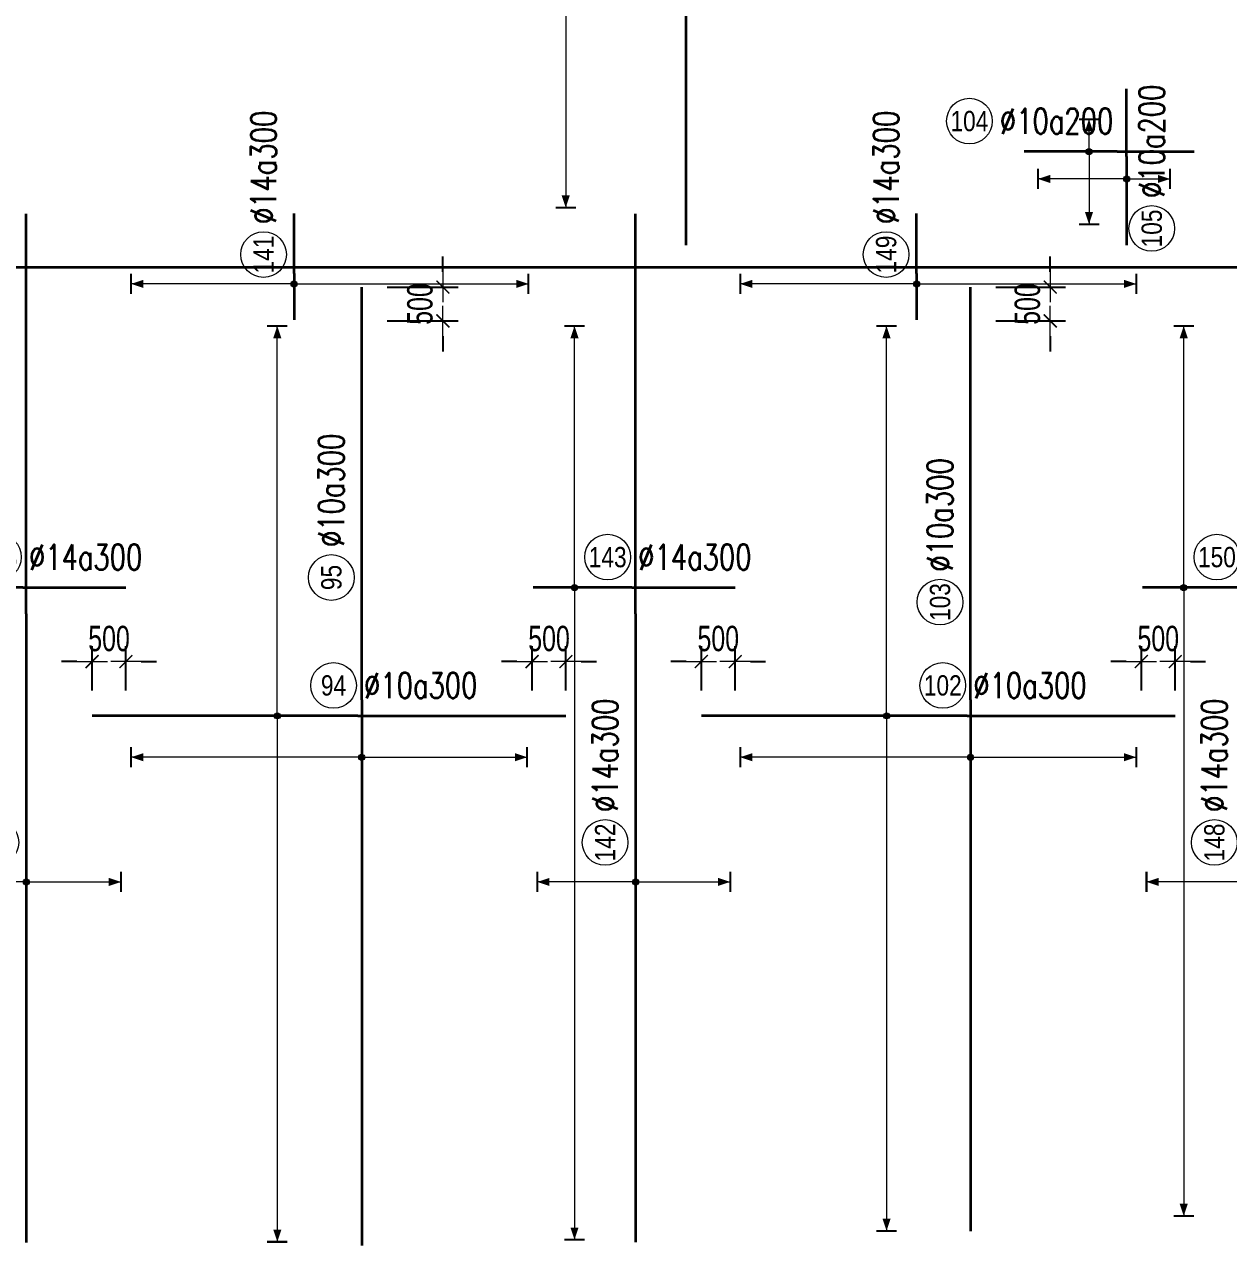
# Model space of a CAD drawing. Header units: millimetres. Extents: x -179076 to 505271, y -44005 to 99253.
# Drawn here: x 54700 to 72489, y 37041 to 55080 of the extents above; entities that cross this region are included whole.
import ezdxf
from ezdxf.enums import TextEntityAlignment as Align

# ---------------------------------------------------------------- set-up
doc = ezdxf.new("R2010")
doc.units = ezdxf.units.MM
doc.layers.get('0').update_dxf_attribs({"lineweight": 20})
doc.layers.get('Defpoints').update_dxf_attribs({"color": 151, "lineweight": 9})
for name, color, linetype, lineweight in [('NDC_S_DIM', 1, 'Continuous', 15), ('NDC_S_REBAR', 4, 'Continuous', 35), ('NDC_S_VN TEXT', 7, 'Continuous', 20)]:
    doc.layers.add(name, color=color, linetype=linetype, lineweight=lineweight)
doc.styles.add('ARIAL', font='arial.ttf', dxfattribs={"width": 0.8})
doc.styles.add('NDC_DIM', font='', dxfattribs={"width": 0.75})
doc.styles.add('NDC_EN TXT', font='romans.shx', dxfattribs={"width": 0.8})
doc.styles.get('NDC_DIM').set_extended_font_data('Dotum')
doc.dimstyles.new('NDC_dim_150', dxfattribs={"dimscale": 150, "dimtxt": 2.5, "dimasz": 1.5, "dimexe": 1.5, "dimexo": 2.5, "dimgap": 1, "dimtad": 1, "dimdec": 0, "dimzin": 0, "dimdsep": 46, "dimtxsty": 'NDC_DIM', "dimblk": 'DIMMARK', "dimcen": 0.09, "dimdle": 1.2, "dimclrd": 1, "dimclre": 1, "dimclrt": 3, "dimadec": 0, "dimazin": 0, "dimtfac": 1, "dimtdec": 0, "dimtix": 1, "dimtofl": 0, "dimtmove": 0, "dimatfit": 3, "dimfxl": 8, "dimfxlon": 1, "dimtolj": 1, "dimtzin": 0, "dimarcsym": 0})

# ---------------------------------------------------------------- blocks, each defined once
blk = doc.blocks.new('DIMMARK')
at = {"layer": 'NDC_S_DIM', "color": 1}
blk.add_line((-1.5, 0), (1, 0), dxfattribs=at)
at = {"layer": 'NDC_S_DIM', "color": 2, "const_width": 0.1}
blk.add_lwpolyline([(-0.424, -0.424), (0.424, 0.424)], dxfattribs=at)
blk = doc.blocks.new('*D408')
at = {"layer": 'Defpoints', "color": 0, "transparency": 16777216}
for p in [(71200, 45668), (71200, 44867), (71700, 44867)]:
    blk.add_point(p, dxfattribs=at)
at = {"layer": 'NDC_S_DIM', "color": 1, "lineweight": -2, "transparency": 16777216}
for p, q in [((71200, 45242), (71200, 45893)), ((71700, 45242), (71700, 45893)), ((70975, 45668), (70750, 45668)), ((71925, 45668), (72150, 45668))]:
    blk.add_line(p, q, dxfattribs=at)
at = {"layer": 'NDC_S_DIM', "color": 1, "lineweight": -2, "transparency": 16777216, "xscale": 225, "yscale": 225, "zscale": 225}
blk.add_blockref('DIMMARK', (71200, 45668), dxfattribs=at)
at = {"layer": 'NDC_S_DIM', "color": 1, "lineweight": -2, "transparency": 16777216, "xscale": 225, "yscale": 225, "zscale": 225, "rotation": 180}
blk.add_blockref('DIMMARK', (71700, 45668), dxfattribs=at)
at = {"layer": 'NDC_S_DIM', "color": 3, "transparency": 16777216, "insert": (71450, 46006), "char_height": 375, "attachment_point": 5, "style": 'NDC_DIM'}
blk.add_mtext('\\A1;500', dxfattribs=at)
blk = doc.blocks.new('*D409')
at = {"layer": 'Defpoints', "color": 0, "transparency": 16777216}
for p in [(65200, 45668), (64700, 44867), (65200, 44867)]:
    blk.add_point(p, dxfattribs=at)
at = {"layer": 'NDC_S_DIM', "color": 1, "lineweight": -2, "transparency": 16777216}
for p, q in [((64700, 45242), (64700, 45893)), ((65200, 45242), (65200, 45893)), ((64475, 45668), (64250, 45668)), ((65425, 45668), (65650, 45668))]:
    blk.add_line(p, q, dxfattribs=at)
at = {"layer": 'NDC_S_DIM', "color": 1, "lineweight": -2, "transparency": 16777216, "xscale": 225, "yscale": 225, "zscale": 225}
blk.add_blockref('DIMMARK', (64700, 45668), dxfattribs=at)
at = {"layer": 'NDC_S_DIM', "color": 1, "lineweight": -2, "transparency": 16777216, "xscale": 225, "yscale": 225, "zscale": 225, "rotation": 180}
blk.add_blockref('DIMMARK', (65200, 45668), dxfattribs=at)
at = {"layer": 'NDC_S_DIM', "color": 3, "transparency": 16777216, "insert": (64950, 46006), "char_height": 375, "attachment_point": 5, "style": 'NDC_DIM'}
blk.add_mtext('\\A1;500', dxfattribs=at)
blk = doc.blocks.new('*D410')
at = {"layer": 'Defpoints', "color": 0, "transparency": 16777216}
for p in [(62200, 45668), (62200, 44867), (62700, 44867)]:
    blk.add_point(p, dxfattribs=at)
at = {"layer": 'NDC_S_DIM', "color": 1, "lineweight": -2, "transparency": 16777216}
for p, q in [((62200, 45242), (62200, 45893)), ((62700, 45242), (62700, 45893)), ((61975, 45668), (61750, 45668)), ((62925, 45668), (63150, 45668))]:
    blk.add_line(p, q, dxfattribs=at)
at = {"layer": 'NDC_S_DIM', "color": 1, "lineweight": -2, "transparency": 16777216, "xscale": 225, "yscale": 225, "zscale": 225}
blk.add_blockref('DIMMARK', (62200, 45668), dxfattribs=at)
at = {"layer": 'NDC_S_DIM', "color": 1, "lineweight": -2, "transparency": 16777216, "xscale": 225, "yscale": 225, "zscale": 225, "rotation": 180}
blk.add_blockref('DIMMARK', (62700, 45668), dxfattribs=at)
at = {"layer": 'NDC_S_DIM', "color": 3, "transparency": 16777216, "insert": (62450, 46006), "char_height": 375, "attachment_point": 5, "style": 'NDC_DIM'}
blk.add_mtext('\\A1;500', dxfattribs=at)
blk = doc.blocks.new('*D411')
at = {"layer": 'Defpoints', "color": 0, "transparency": 16777216}
for p in [(56200, 45668), (55700, 44867), (56200, 44867)]:
    blk.add_point(p, dxfattribs=at)
at = {"layer": 'NDC_S_DIM', "color": 1, "lineweight": -2, "transparency": 16777216}
for p, q in [((55700, 45242), (55700, 45893)), ((56200, 45242), (56200, 45893)), ((55475, 45668), (55250, 45668)), ((56425, 45668), (56650, 45668))]:
    blk.add_line(p, q, dxfattribs=at)
at = {"layer": 'NDC_S_DIM', "color": 1, "lineweight": -2, "transparency": 16777216, "xscale": 225, "yscale": 225, "zscale": 225}
blk.add_blockref('DIMMARK', (55700, 45668), dxfattribs=at)
at = {"layer": 'NDC_S_DIM', "color": 1, "lineweight": -2, "transparency": 16777216, "xscale": 225, "yscale": 225, "zscale": 225, "rotation": 180}
blk.add_blockref('DIMMARK', (56200, 45668), dxfattribs=at)
at = {"layer": 'NDC_S_DIM', "color": 3, "transparency": 16777216, "insert": (55950, 46006), "char_height": 375, "attachment_point": 5, "style": 'NDC_DIM'}
blk.add_mtext('\\A1;500', dxfattribs=at)
blk = doc.blocks.new('*D418')
at = {"layer": 'Defpoints', "color": 0, "transparency": 16777216}
for p in [(68675, 51200), (68675, 50700), (69855, 50700)]:
    blk.add_point(p, dxfattribs=at)
at = {"layer": 'NDC_S_DIM', "color": 1, "lineweight": -2, "transparency": 16777216}
for p, q in [((69855, 51425), (69855, 51650)), ((69050, 51200), (70080, 51200)), ((69050, 50700), (70080, 50700)), ((69855, 50475), (69855, 50250))]:
    blk.add_line(p, q, dxfattribs=at)
at = {"layer": 'NDC_S_DIM', "color": 1, "lineweight": -2, "transparency": 16777216, "xscale": 225, "yscale": 225, "zscale": 225}
for p, rotation in [((69855, 51200), 270), ((69855, 50700), 90)]:
    blk.add_blockref('DIMMARK', p, dxfattribs=dict(at, rotation=rotation))
at = {"layer": 'NDC_S_DIM', "color": 3, "transparency": 16777216, "insert": (69518, 50950), "char_height": 375, "attachment_point": 5, "rotation": 90, "style": 'NDC_DIM'}
blk.add_mtext('\\A1;500', dxfattribs=at)
blk = doc.blocks.new('*D419')
at = {"layer": 'Defpoints', "color": 0, "transparency": 16777216}
for p in [(59683, 51200), (59683, 50700), (60882, 50700)]:
    blk.add_point(p, dxfattribs=at)
at = {"layer": 'NDC_S_DIM', "color": 1, "lineweight": -2, "transparency": 16777216}
for p, q in [((60882, 51425), (60882, 51650)), ((60058, 51200), (61107, 51200)), ((60058, 50700), (61107, 50700)), ((60882, 50475), (60882, 50250))]:
    blk.add_line(p, q, dxfattribs=at)
at = {"layer": 'NDC_S_DIM', "color": 1, "lineweight": -2, "transparency": 16777216, "xscale": 225, "yscale": 225, "zscale": 225}
for p, rotation in [((60882, 51200), 270), ((60882, 50700), 90)]:
    blk.add_blockref('DIMMARK', p, dxfattribs=dict(at, rotation=rotation))
at = {"layer": 'NDC_S_DIM', "color": 3, "transparency": 16777216, "insert": (60544, 50950), "char_height": 375, "attachment_point": 5, "rotation": 90, "style": 'NDC_DIM'}
blk.add_mtext('\\A1;500', dxfattribs=at)
blk = doc.blocks.new('*U706')
h = blk.add_hatch(color=6)
edge = h.paths.add_edge_path()
edge.add_arc((-7.93, 0), 0.3, 0, 360)
at = {"layer": 'NDC_S_DIM', "color": 8}
for q in [(-7.93, 38.39), (-7.93, -51.8)]:
    blk.add_line((-7.93, 0), q, dxfattribs=at)
for points in [[(-8.93, 38.39, 0.2, 0.2, 0), (-6.93, 38.39, 0, 0, 0)], [(-8.93, -51.8, 0.2, 0.2, 0), (-6.93, -51.8, 0, 0, 0)]]:
    blk.add_lwpolyline(points, format="xyseb", dxfattribs=at)
at = {"layer": 'NDC_S_DIM'}
blk.add_circle((-2.39, 3), 2.25, dxfattribs=at)
at = {"layer": 'NDC_S_DIM', "color": 6}
blk.add_circle((-7.93, 0), 0.3, dxfattribs=at)
at = {"layer": 'NDC_S_DIM', "color": 8}
for points in [[(-8.33, 37.19), (-7.93, 38.39), (-7.53, 37.19)], [(-8.33, -50.6), (-7.93, -51.8), (-7.53, -50.6)]]:
    blk.add_solid(points, dxfattribs=at)
at = {"layer": 'NDC_S_REBAR'}
for p, q in [((0, 0), (-26.16, 0)), ((-26.16, 0), (-26.16, 0)), ((0, 0), (20.5, 0)), ((20.5, 0), (20.5, 0)), ((20.5, 0), (20.5, 0)), ((-26.16, 0), (-26.16, 0))]:
    blk.add_line(p, q, dxfattribs=at)
at = {"layer": 'NDC_S_VN TEXT', "style": 'ARIAL', "width": 0.8}
blk.add_attdef('KHT', text='', height=2, dxfattribs=at).set_placement((-2.39, 3), align=Align.MIDDLE_CENTER)
at = {"layer": 'NDC_S_VN TEXT', "color": 3, "style": 'NDC_EN TXT', "width": 0.75}
blk.add_attdef('DKT', (0.61, 1.75), '', height=2.5, dxfattribs=at)
blk = doc.blocks.new('*U705')
h = blk.add_hatch(color=6)
edge = h.paths.add_edge_path()
edge.add_arc((-7.93, 0), 0.3, 0, 360)
at = {"layer": 'NDC_S_DIM', "color": 8}
for q in [(-7.93, 38.39), (-7.93, -50.72)]:
    blk.add_line((-7.93, 0), q, dxfattribs=at)
for points in [[(-8.93, 38.39, 0.2, 0.2, 0), (-6.93, 38.39, 0, 0, 0)], [(-8.93, -50.72, 0.2, 0.2, 0), (-6.93, -50.72, 0, 0, 0)]]:
    blk.add_lwpolyline(points, format="xyseb", dxfattribs=at)
at = {"layer": 'NDC_S_DIM'}
blk.add_circle((-2.39, 3), 2.25, dxfattribs=at)
at = {"layer": 'NDC_S_DIM', "color": 6}
blk.add_circle((-7.93, 0), 0.3, dxfattribs=at)
at = {"layer": 'NDC_S_DIM', "color": 8}
for points in [[(-8.33, 37.19), (-7.93, 38.39), (-7.53, 37.19)], [(-8.33, -49.52), (-7.93, -50.72), (-7.53, -49.52)]]:
    blk.add_solid(points, dxfattribs=at)
at = {"layer": 'NDC_S_REBAR'}
for p, q in [((0, 0), (-26.16, 0)), ((-26.16, 0), (-26.16, 0)), ((0, 0), (20.5, 0)), ((20.5, 0), (20.5, 0)), ((20.5, 0), (20.5, 0)), ((-26.16, 0), (-26.16, 0))]:
    blk.add_line(p, q, dxfattribs=at)
at = {"layer": 'NDC_S_VN TEXT', "style": 'ARIAL', "width": 0.8}
blk.add_attdef('KHT', text='', height=2, dxfattribs=at).set_placement((-2.39, 3), align=Align.MIDDLE_CENTER)
at = {"layer": 'NDC_S_VN TEXT', "color": 3, "style": 'NDC_EN TXT', "width": 0.75}
blk.add_attdef('DKT', (0.61, 1.75), '', height=2.5, dxfattribs=at)
blk = doc.blocks.new('*U696')
h = blk.add_hatch(color=6)
edge = h.paths.add_edge_path()
edge.add_arc((-5.66, 0), 0.3, 0, 360)
at = {"layer": 'NDC_S_DIM', "color": 8}
for q in [(-5.66, 25.75), (-5.66, -63.98)]:
    blk.add_line((-5.66, 0), q, dxfattribs=at)
for points in [[(-6.66, 25.75, 0.2, 0.2, 0), (-4.66, 25.75, 0, 0, 0)], [(-6.66, -63.98, 0.2, 0.2, 0), (-4.66, -63.98, 0, 0, 0)]]:
    blk.add_lwpolyline(points, format="xyseb", dxfattribs=at)
at = {"layer": 'NDC_S_DIM'}
blk.add_circle((-2.39, 3), 2.25, dxfattribs=at)
at = {"layer": 'NDC_S_DIM', "color": 6}
blk.add_circle((-5.66, 0), 0.3, dxfattribs=at)
at = {"layer": 'NDC_S_DIM', "color": 8}
for points in [[(-6.06, 24.55), (-5.66, 25.75), (-5.26, 24.55)], [(-6.06, -62.78), (-5.66, -63.98), (-5.26, -62.78)]]:
    blk.add_solid(points, dxfattribs=at)
at = {"layer": 'NDC_S_REBAR'}
for p, q in [((0, 0), (-9.73, 0)), ((-9.73, 0), (-9.73, 0)), ((0, 0), (10.15, 0)), ((10.15, 0), (10.15, 0)), ((10.15, 0), (10.15, 0)), ((-9.73, 0), (-9.73, 0))]:
    blk.add_line(p, q, dxfattribs=at)
at = {"layer": 'NDC_S_VN TEXT', "style": 'ARIAL', "width": 0.8}
blk.add_attdef('KHT', text='', height=2, dxfattribs=at).set_placement((-2.39, 3), align=Align.MIDDLE_CENTER)
at = {"layer": 'NDC_S_VN TEXT', "color": 3, "style": 'NDC_EN TXT', "width": 0.75}
blk.add_attdef('DKT', (0.61, 1.75), '', height=2.5, dxfattribs=at)
blk = doc.blocks.new('*U695')
h = blk.add_hatch(color=6)
edge = h.paths.add_edge_path()
edge.add_arc((-5.66, 0), 0.3, 0, 360)
at = {"layer": 'NDC_S_DIM', "color": 8}
for q in [(-5.66, 25.75), (-5.66, -64.23)]:
    blk.add_line((-5.66, 0), q, dxfattribs=at)
for points in [[(-6.66, 25.75, 0.2, 0.2, 0), (-4.66, 25.75, 0, 0, 0)], [(-6.66, -64.23, 0.2, 0.2, 0), (-4.66, -64.23, 0, 0, 0)]]:
    blk.add_lwpolyline(points, format="xyseb", dxfattribs=at)
at = {"layer": 'NDC_S_DIM'}
blk.add_circle((-2.39, 3), 2.25, dxfattribs=at)
at = {"layer": 'NDC_S_DIM', "color": 6}
blk.add_circle((-5.66, 0), 0.3, dxfattribs=at)
at = {"layer": 'NDC_S_DIM', "color": 8}
for points in [[(-6.06, 24.55), (-5.66, 25.75), (-5.26, 24.55)], [(-6.06, -63.03), (-5.66, -64.23), (-5.26, -63.03)]]:
    blk.add_solid(points, dxfattribs=at)
at = {"layer": 'NDC_S_REBAR'}
for p, q in [((0, 0), (-9.73, 0)), ((-9.73, 0), (-9.73, 0)), ((0, 0), (10.15, 0)), ((10.15, 0), (10.15, 0)), ((10.15, 0), (10.15, 0)), ((-9.73, 0), (-9.73, 0))]:
    blk.add_line(p, q, dxfattribs=at)
at = {"layer": 'NDC_S_VN TEXT', "style": 'ARIAL', "width": 0.8}
blk.add_attdef('KHT', text='', height=2, dxfattribs=at).set_placement((-2.39, 3), align=Align.MIDDLE_CENTER)
at = {"layer": 'NDC_S_VN TEXT', "color": 3, "style": 'NDC_EN TXT', "width": 0.75}
blk.add_attdef('DKT', (0.61, 1.75), '', height=2.5, dxfattribs=at)
blk = doc.blocks.new('*U694')
h = blk.add_hatch(color=6)
edge = h.paths.add_edge_path()
edge.add_arc((-5.66, 0), 0.3, 0, 360)
at = {"layer": 'NDC_S_DIM', "color": 8}
for q in [(-5.66, 25.75), (-5.66, -61.88)]:
    blk.add_line((-5.66, 0), q, dxfattribs=at)
for points in [[(-6.66, 25.75, 0.2, 0.2, 0), (-4.66, 25.75, 0, 0, 0)], [(-6.66, -61.88, 0.2, 0.2, 0), (-4.66, -61.88, 0, 0, 0)]]:
    blk.add_lwpolyline(points, format="xyseb", dxfattribs=at)
at = {"layer": 'NDC_S_DIM'}
blk.add_circle((-2.39, 3), 2.25, dxfattribs=at)
at = {"layer": 'NDC_S_DIM', "color": 6}
blk.add_circle((-5.66, 0), 0.3, dxfattribs=at)
at = {"layer": 'NDC_S_DIM', "color": 8}
for points in [[(-6.06, 24.55), (-5.66, 25.75), (-5.26, 24.55)], [(-6.06, -60.68), (-5.66, -61.88), (-5.26, -60.68)]]:
    blk.add_solid(points, dxfattribs=at)
at = {"layer": 'NDC_S_REBAR'}
for p, q in [((0, 0), (-9.73, 0)), ((-9.73, 0), (-9.73, 0)), ((0, 0), (10.15, 0)), ((10.15, 0), (10.15, 0)), ((10.15, 0), (10.15, 0)), ((-9.73, 0), (-9.73, 0))]:
    blk.add_line(p, q, dxfattribs=at)
at = {"layer": 'NDC_S_VN TEXT', "style": 'ARIAL', "width": 0.8}
blk.add_attdef('KHT', text='', height=2, dxfattribs=at).set_placement((-2.39, 3), align=Align.MIDDLE_CENTER)
at = {"layer": 'NDC_S_VN TEXT', "color": 3, "style": 'NDC_EN TXT', "width": 0.75}
blk.add_attdef('DKT', (0.61, 1.75), '', height=2.5, dxfattribs=at)
blk = doc.blocks.new('*U686')
h = blk.add_hatch(color=6)
edge = h.paths.add_edge_path()
edge.add_arc((-5.66, 0), 0.3, 0, 360)
at = {"layer": 'NDC_S_DIM', "color": 8}
for q in [(-5.66, 22.72), (-5.66, -16.28)]:
    blk.add_line((-5.66, 0), q, dxfattribs=at)
for points in [[(-6.66, 22.72, 0.2, 0.2, 0), (-4.66, 22.72, 0, 0, 0)], [(-6.66, -16.28, 0.2, 0.2, 0), (-4.66, -16.28, 0, 0, 0)]]:
    blk.add_lwpolyline(points, format="xyseb", dxfattribs=at)
at = {"layer": 'NDC_S_DIM'}
blk.add_circle((12.04, 3), 2.25, dxfattribs=at)
at = {"layer": 'NDC_S_DIM', "color": 6}
blk.add_circle((-5.66, 0), 0.3, dxfattribs=at)
at = {"layer": 'NDC_S_DIM', "color": 8}
for points in [[(-6.06, 21.52), (-5.66, 22.72), (-5.26, 21.52)], [(-6.06, -15.08), (-5.66, -16.28), (-5.26, -15.08)]]:
    blk.add_solid(points, dxfattribs=at)
at = {"layer": 'NDC_S_REBAR'}
for p, q in [((0, 0), (-53.75, 0)), ((-53.75, 0), (-53.75, 0)), ((0, 0), (40.64, 0)), ((40.64, 0), (40.64, 0)), ((40.64, 0), (40.64, 0)), ((-53.75, 0), (-53.75, 0))]:
    blk.add_line(p, q, dxfattribs=at)
at = {"layer": 'NDC_S_VN TEXT', "style": 'ARIAL', "width": 0.8}
blk.add_attdef('KHT', text='', height=2, dxfattribs=at).set_placement((12.04, 3), align=Align.MIDDLE_CENTER)
at = {"layer": 'NDC_S_VN TEXT', "color": 3, "style": 'NDC_EN TXT', "width": 0.75}
blk.add_attdef('DKT', (15.04, 1.75), '', height=2.5, dxfattribs=at)
blk = doc.blocks.new('*U685')
h = blk.add_hatch(color=6)
edge = h.paths.add_edge_path()
edge.add_arc((-5.66, 0), 0.3, 0, 360)
at = {"layer": 'NDC_S_DIM', "color": 8}
for q in [(-5.66, 22.67), (-5.66, -16.33)]:
    blk.add_line((-5.66, 0), q, dxfattribs=at)
for points in [[(-6.66, 22.67, 0.2, 0.2, 0), (-4.66, 22.67, 0, 0, 0)], [(-6.66, -16.33, 0.2, 0.2, 0), (-4.66, -16.33, 0, 0, 0)]]:
    blk.add_lwpolyline(points, format="xyseb", dxfattribs=at)
at = {"layer": 'NDC_S_DIM'}
blk.add_circle((9.62, 3), 2.25, dxfattribs=at)
at = {"layer": 'NDC_S_DIM', "color": 6}
blk.add_circle((-5.66, 0), 0.3, dxfattribs=at)
at = {"layer": 'NDC_S_DIM', "color": 8}
for points in [[(-6.06, 21.47), (-5.66, 22.67), (-5.26, 21.47)], [(-6.06, -15.13), (-5.66, -16.33), (-5.26, -15.13)]]:
    blk.add_solid(points, dxfattribs=at)
at = {"layer": 'NDC_S_REBAR'}
for p, q in [((0, 0), (-52.32, 0)), ((-52.32, 0), (-52.32, 0)), ((0, 0), (40.64, 0)), ((40.64, 0), (40.64, 0)), ((40.64, 0), (40.64, 0)), ((-52.32, 0), (-52.32, 0))]:
    blk.add_line(p, q, dxfattribs=at)
at = {"layer": 'NDC_S_VN TEXT', "style": 'ARIAL', "width": 0.8}
blk.add_attdef('KHT', text='', height=2, dxfattribs=at).set_placement((9.62, 3), align=Align.MIDDLE_CENTER)
at = {"layer": 'NDC_S_VN TEXT', "color": 3, "style": 'NDC_EN TXT', "width": 0.75}
blk.add_attdef('DKT', (12.62, 1.75), '', height=2.5, dxfattribs=at)
blk = doc.blocks.new('*U678')
h = blk.add_hatch(color=6)
edge = h.paths.add_edge_path()
edge.add_arc((-26.39, 0), 0.3, 0, 360)
at = {"layer": 'NDC_S_DIM', "color": 8}
for q in [(-26.39, 9.68), (-26.39, -9.32)]:
    blk.add_line((-26.39, 0), q, dxfattribs=at)
for points in [[(-27.39, 9.68, 0.2, 0.2, 0), (-25.39, 9.68, 0, 0, 0)], [(-27.39, -9.32, 0.2, 0.2, 0), (-25.39, -9.32, 0, 0, 0)]]:
    blk.add_lwpolyline(points, format="xyseb", dxfattribs=at)
at = {"layer": 'NDC_S_DIM'}
blk.add_circle((-22.5, 3), 2.25, dxfattribs=at)
at = {"layer": 'NDC_S_DIM', "color": 6}
blk.add_circle((-26.39, 0), 0.3, dxfattribs=at)
at = {"layer": 'NDC_S_DIM', "color": 8}
for points in [[(-26.79, 8.48), (-26.39, 9.68), (-25.99, 8.48)], [(-26.79, -8.12), (-26.39, -9.32), (-25.99, -8.12)]]:
    blk.add_solid(points, dxfattribs=at)
at = {"layer": 'NDC_S_REBAR'}
for p, q in [((0, 0), (-61.89, 0)), ((-61.89, 0), (-61.89, 0)), ((0, 0), (39.42, 0)), ((39.42, 0), (39.42, 0)), ((39.42, 0), (39.42, 0)), ((-61.89, 0), (-61.89, 0))]:
    blk.add_line(p, q, dxfattribs=at)
at = {"layer": 'NDC_S_VN TEXT', "style": 'ARIAL', "width": 0.8}
blk.add_attdef('KHT', text='', height=2, dxfattribs=at).set_placement((-22.5, 3), align=Align.MIDDLE_CENTER)
at = {"layer": 'NDC_S_VN TEXT', "color": 3, "style": 'NDC_EN TXT', "width": 0.75}
blk.add_attdef('DKT', (-19.5, 1.75), '', height=2.5, dxfattribs=at)
blk = doc.blocks.new('*U677')
h = blk.add_hatch(color=6)
edge = h.paths.add_edge_path()
edge.add_arc((-26.39, 0), 0.3, 0, 360)
at = {"layer": 'NDC_S_DIM', "color": 8}
for q in [(-26.39, 9.68), (-26.39, -9.32)]:
    blk.add_line((-26.39, 0), q, dxfattribs=at)
for points in [[(-27.39, 9.68, 0.2, 0.2, 0), (-25.39, 9.68, 0, 0, 0)], [(-27.39, -9.32, 0.2, 0.2, 0), (-25.39, -9.32, 0, 0, 0)]]:
    blk.add_lwpolyline(points, format="xyseb", dxfattribs=at)
at = {"layer": 'NDC_S_DIM'}
blk.add_circle((-22.5, 3), 2.25, dxfattribs=at)
at = {"layer": 'NDC_S_DIM', "color": 6}
blk.add_circle((-26.39, 0), 0.3, dxfattribs=at)
at = {"layer": 'NDC_S_DIM', "color": 8}
for points in [[(-26.79, 8.48), (-26.39, 9.68), (-25.99, 8.48)], [(-26.79, -8.12), (-26.39, -9.32), (-25.99, -8.12)]]:
    blk.add_solid(points, dxfattribs=at)
at = {"layer": 'NDC_S_REBAR'}
for p, q in [((0, 0), (-61.88, 0)), ((-61.88, 0), (-61.88, 0)), ((0, 0), (39.42, 0)), ((39.42, 0), (39.42, 0)), ((39.42, 0), (39.42, 0)), ((-61.88, 0), (-61.88, 0))]:
    blk.add_line(p, q, dxfattribs=at)
at = {"layer": 'NDC_S_VN TEXT', "style": 'ARIAL', "width": 0.8}
blk.add_attdef('KHT', text='', height=2, dxfattribs=at).set_placement((-22.5, 3), align=Align.MIDDLE_CENTER)
at = {"layer": 'NDC_S_VN TEXT', "color": 3, "style": 'NDC_EN TXT', "width": 0.75}
blk.add_attdef('DKT', (-19.5, 1.75), '', height=2.5, dxfattribs=at)
blk = doc.blocks.new('*U676')
h = blk.add_hatch(color=6)
edge = h.paths.add_edge_path()
edge.add_arc((-26.39, 0), 0.3, 0, 360)
at = {"layer": 'NDC_S_DIM', "color": 8}
for q in [(-26.39, 9.68), (-26.39, -9.32)]:
    blk.add_line((-26.39, 0), q, dxfattribs=at)
for points in [[(-27.39, 9.68, 0.2, 0.2, 0), (-25.39, 9.68, 0, 0, 0)], [(-27.39, -9.32, 0.2, 0.2, 0), (-25.39, -9.32, 0, 0, 0)]]:
    blk.add_lwpolyline(points, format="xyseb", dxfattribs=at)
at = {"layer": 'NDC_S_DIM'}
blk.add_circle((-22.5, 3), 2.25, dxfattribs=at)
at = {"layer": 'NDC_S_DIM', "color": 6}
blk.add_circle((-26.39, 0), 0.3, dxfattribs=at)
at = {"layer": 'NDC_S_DIM', "color": 8}
for points in [[(-26.79, 8.48), (-26.39, 9.68), (-25.99, 8.48)], [(-26.79, -8.12), (-26.39, -9.32), (-25.99, -8.12)]]:
    blk.add_solid(points, dxfattribs=at)
at = {"layer": 'NDC_S_REBAR'}
for p, q in [((0, 0), (-59.27, 0)), ((-59.27, 0), (-59.27, 0)), ((0, 0), (39.42, 0)), ((39.42, 0), (39.42, 0)), ((39.42, 0), (39.42, 0)), ((-59.27, 0), (-59.27, 0))]:
    blk.add_line(p, q, dxfattribs=at)
at = {"layer": 'NDC_S_VN TEXT', "style": 'ARIAL', "width": 0.8}
blk.add_attdef('KHT', text='', height=2, dxfattribs=at).set_placement((-22.5, 3), align=Align.MIDDLE_CENTER)
at = {"layer": 'NDC_S_VN TEXT', "color": 3, "style": 'NDC_EN TXT', "width": 0.75}
blk.add_attdef('DKT', (-19.5, 1.75), '', height=2.5, dxfattribs=at)
blk = doc.blocks.new('*U664')
h = blk.add_hatch(color=6)
edge = h.paths.add_edge_path()
edge.add_arc((-1.02, 0), 0.3, 0, 360)
at = {"layer": 'NDC_S_DIM', "color": 8}
for q in [(-1.02, 16.05), (-1.02, -23.08)]:
    blk.add_line((-1.02, 0), q, dxfattribs=at)
for points in [[(-2.02, 16.05, 0.2, 0.2, 0), (-0.02, 16.05, 0, 0, 0)], [(-2.02, -23.08, 0.2, 0.2, 0), (-0.02, -23.08, 0, 0, 0)]]:
    blk.add_lwpolyline(points, format="xyseb", dxfattribs=at)
at = {"layer": 'NDC_S_DIM'}
blk.add_circle((1.87, 3), 2.25, dxfattribs=at)
at = {"layer": 'NDC_S_DIM', "color": 6}
blk.add_circle((-1.02, 0), 0.3, dxfattribs=at)
at = {"layer": 'NDC_S_DIM', "color": 8}
for points in [[(-1.42, 14.85), (-1.02, 16.05), (-0.62, 14.85)], [(-1.42, -21.88), (-1.02, -23.08), (-0.62, -21.88)]]:
    blk.add_solid(points, dxfattribs=at)
at = {"layer": 'NDC_S_REBAR'}
for p, q in [((0, 0), (-4.57, 0)), ((-4.57, 0), (-4.57, 0)), ((0, 0), (5.9, 0)), ((5.9, 0), (5.9, 0)), ((5.9, 0), (5.9, 0)), ((-4.57, 0), (-4.57, 0))]:
    blk.add_line(p, q, dxfattribs=at)
at = {"layer": 'NDC_S_VN TEXT', "style": 'ARIAL', "width": 0.8}
blk.add_attdef('KHT', text='', height=2, dxfattribs=at).set_placement((1.87, 3), align=Align.MIDDLE_CENTER)
at = {"layer": 'NDC_S_VN TEXT', "color": 3, "style": 'NDC_EN TXT', "width": 0.75}
blk.add_attdef('DKT', (4.87, 1.75), '', height=2.5, dxfattribs=at)
blk = doc.blocks.new('*U663')
h = blk.add_hatch(color=6)
edge = h.paths.add_edge_path()
edge.add_arc((-1.02, 0), 0.3, 0, 360)
at = {"layer": 'NDC_S_DIM', "color": 8}
for q in [(-1.02, 17.36), (-1.02, -21.64)]:
    blk.add_line((-1.02, 0), q, dxfattribs=at)
for points in [[(-2.02, 17.36, 0.2, 0.2, 0), (-0.02, 17.36, 0, 0, 0)], [(-2.02, -21.64, 0.2, 0.2, 0), (-0.02, -21.64, 0, 0, 0)]]:
    blk.add_lwpolyline(points, format="xyseb", dxfattribs=at)
at = {"layer": 'NDC_S_DIM'}
blk.add_circle((1.87, 3), 2.25, dxfattribs=at)
at = {"layer": 'NDC_S_DIM', "color": 6}
blk.add_circle((-1.02, 0), 0.3, dxfattribs=at)
at = {"layer": 'NDC_S_DIM', "color": 8}
for points in [[(-1.42, 16.16), (-1.02, 17.36), (-0.62, 16.16)], [(-1.42, -20.44), (-1.02, -21.64), (-0.62, -20.44)]]:
    blk.add_solid(points, dxfattribs=at)
at = {"layer": 'NDC_S_REBAR'}
for p, q in [((0, 0), (-4.57, 0)), ((-4.57, 0), (-4.57, 0)), ((0, 0), (5.9, 0)), ((5.9, 0), (5.9, 0)), ((5.9, 0), (5.9, 0)), ((-4.57, 0), (-4.57, 0))]:
    blk.add_line(p, q, dxfattribs=at)
at = {"layer": 'NDC_S_VN TEXT', "style": 'ARIAL', "width": 0.8}
blk.add_attdef('KHT', text='', height=2, dxfattribs=at).set_placement((1.87, 3), align=Align.MIDDLE_CENTER)
at = {"layer": 'NDC_S_VN TEXT', "color": 3, "style": 'NDC_EN TXT', "width": 0.75}
blk.add_attdef('DKT', (4.87, 1.75), '', height=2.5, dxfattribs=at)
blk = doc.blocks.new('*U662')
at = {"layer": 'NDC_S_REBAR'}
blk.add_line((0, 0), (281.19, 0), dxfattribs=at)
at = {"layer": 'NDC_S_VN TEXT', "style": 'ARIAL', "width": 0.8}
blk.add_attdef('KHT', text='', height=2, dxfattribs=at).set_placement((35.24, -3.03), align=Align.MIDDLE_CENTER)
at = {"layer": 'NDC_S_VN TEXT', "color": 3, "style": 'NDC_EN TXT', "width": 0.75}
blk.add_attdef('DKT', (38.24, -4.28), '', height=2.5, dxfattribs=at)
blk = doc.blocks.new('*U660')
h = blk.add_hatch(color=6)
edge = h.paths.add_edge_path()
edge.add_arc((-5.66, 0), 0.3, 0, 360)
at = {"layer": 'NDC_S_DIM', "color": 8}
for q in [(-5.66, 38.03), (-5.66, -36.97)]:
    blk.add_line((-5.66, 0), q, dxfattribs=at)
for points in [[(-6.66, 38.03, 0.2, 0.2, 0), (-4.66, 38.03, 0, 0, 0)], [(-6.66, -36.97, 0.2, 0.2, 0), (-4.66, -36.97, 0, 0, 0)]]:
    blk.add_lwpolyline(points, format="xyseb", dxfattribs=at)
at = {"layer": 'NDC_S_DIM'}
blk.add_circle((-2.39, 3), 2.25, dxfattribs=at)
at = {"layer": 'NDC_S_DIM', "color": 6}
blk.add_circle((-5.66, 0), 0.3, dxfattribs=at)
at = {"layer": 'NDC_S_DIM', "color": 8}
for points in [[(-6.06, 36.83), (-5.66, 38.03), (-5.26, 36.83)], [(-6.06, -35.77), (-5.66, -36.97), (-5.26, -35.77)]]:
    blk.add_solid(points, dxfattribs=at)
at = {"layer": 'NDC_S_REBAR'}
for p, q in [((0, 0), (-30.83, 0)), ((-30.83, 0), (-30.83, 0)), ((0, 0), (35.57, 0)), ((35.57, 0), (35.57, 0)), ((35.57, 0), (35.57, 0)), ((-30.83, 0), (-30.83, 0))]:
    blk.add_line(p, q, dxfattribs=at)
at = {"layer": 'NDC_S_VN TEXT', "style": 'ARIAL', "width": 0.8}
blk.add_attdef('KHT', text='', height=2, dxfattribs=at).set_placement((-2.39, 3), align=Align.MIDDLE_CENTER)
at = {"layer": 'NDC_S_VN TEXT', "color": 3, "style": 'NDC_EN TXT', "width": 0.75}
blk.add_attdef('DKT', (0.61, 1.75), '', height=2.5, dxfattribs=at)
blk = doc.blocks.new('*U659')
h = blk.add_hatch(color=6)
edge = h.paths.add_edge_path()
edge.add_arc((-5.66, 0), 0.3, 0, 360)
at = {"layer": 'NDC_S_DIM', "color": 8}
for q in [(-5.66, 27.02), (-5.66, -34.65)]:
    blk.add_line((-5.66, 0), q, dxfattribs=at)
for points in [[(-6.66, 27.02, 0.2, 0.2, 0), (-4.66, 27.02, 0, 0, 0)], [(-6.66, -34.65, 0.2, 0.2, 0), (-4.66, -34.65, 0, 0, 0)]]:
    blk.add_lwpolyline(points, format="xyseb", dxfattribs=at)
at = {"layer": 'NDC_S_DIM'}
blk.add_circle((-2.39, 3), 2.25, dxfattribs=at)
at = {"layer": 'NDC_S_DIM', "color": 6}
blk.add_circle((-5.66, 0), 0.3, dxfattribs=at)
at = {"layer": 'NDC_S_DIM', "color": 8}
for points in [[(-6.06, 25.82), (-5.66, 27.02), (-5.26, 25.82)], [(-6.06, -33.45), (-5.66, -34.65), (-5.26, -33.45)]]:
    blk.add_solid(points, dxfattribs=at)
at = {"layer": 'NDC_S_REBAR'}
for p, q in [((0, 0), (-21.84, 0)), ((-21.84, 0), (-21.84, 0)), ((0, 0), (60.56, 0)), ((60.56, 0), (60.56, 0)), ((60.56, 0), (60.56, 0)), ((-21.84, 0), (-21.84, 0))]:
    blk.add_line(p, q, dxfattribs=at)
at = {"layer": 'NDC_S_VN TEXT', "style": 'ARIAL', "width": 0.8}
blk.add_attdef('KHT', text='', height=2, dxfattribs=at).set_placement((-2.39, 3), align=Align.MIDDLE_CENTER)
at = {"layer": 'NDC_S_VN TEXT', "color": 3, "style": 'NDC_EN TXT', "width": 0.75}
blk.add_attdef('DKT', (0.61, 1.75), '', height=2.5, dxfattribs=at)
blk = doc.blocks.new('*U645')
h = blk.add_hatch(color=6)
edge = h.paths.add_edge_path()
edge.add_arc((-2.78, 0), 0.3, 0, 360)
at = {"layer": 'NDC_S_DIM', "color": 8}
for q in [(-2.78, 3.18), (-2.78, -7.16)]:
    blk.add_line((-2.78, 0), q, dxfattribs=at)
for points in [[(-3.78, 3.18, 0.2, 0.2, 0), (-1.78, 3.18, 0, 0, 0)], [(-3.78, -7.16, 0.2, 0.2, 0), (-1.78, -7.16, 0, 0, 0)]]:
    blk.add_lwpolyline(points, format="xyseb", dxfattribs=at)
at = {"layer": 'NDC_S_DIM'}
blk.add_circle((-14.56, 3), 2.25, dxfattribs=at)
at = {"layer": 'NDC_S_DIM', "color": 6}
blk.add_circle((-2.78, 0), 0.3, dxfattribs=at)
at = {"layer": 'NDC_S_DIM', "color": 8}
for points in [[(-3.18, 1.98), (-2.78, 3.18), (-2.38, 1.98)], [(-3.18, -5.96), (-2.78, -7.16), (-2.38, -5.96)]]:
    blk.add_solid(points, dxfattribs=at)
at = {"layer": 'NDC_S_REBAR'}
for p, q in [((0, 0), (-9.16, 0)), ((-9.16, 0), (-9.16, 0)), ((0, 0), (7.57, 0)), ((7.57, 0), (7.57, 0)), ((7.57, 0), (7.57, 0)), ((-9.16, 0), (-9.16, 0))]:
    blk.add_line(p, q, dxfattribs=at)
at = {"layer": 'NDC_S_VN TEXT', "style": 'ARIAL', "width": 0.8}
blk.add_attdef('KHT', text='', height=2, dxfattribs=at).set_placement((-14.56, 3), align=Align.MIDDLE_CENTER)
at = {"layer": 'NDC_S_VN TEXT', "color": 3, "style": 'NDC_EN TXT', "width": 0.75}
blk.add_attdef('DKT', (-11.56, 1.75), '', height=2.5, dxfattribs=at)
blk = doc.blocks.new('*U644')
h = blk.add_hatch(color=6)
edge = h.paths.add_edge_path()
edge.add_arc((-2.2, 0), 0.3, 0, 360)
at = {"layer": 'NDC_S_DIM', "color": 8}
for q in [(-2.2, 8.72), (-2.2, -4.28)]:
    blk.add_line((-2.2, 0), q, dxfattribs=at)
for points in [[(-3.2, 8.72, 0.2, 0.2, 0), (-1.2, 8.72, 0, 0, 0)], [(-3.2, -4.28, 0.2, 0.2, 0), (-1.2, -4.28, 0, 0, 0)]]:
    blk.add_lwpolyline(points, format="xyseb", dxfattribs=at)
at = {"layer": 'NDC_S_DIM', "color": 6}
blk.add_circle((-2.2, 0), 0.3, dxfattribs=at)
at = {"layer": 'NDC_S_DIM'}
blk.add_circle((-7.08, -2.47), 2.25, dxfattribs=at)
at = {"layer": 'NDC_S_DIM', "color": 8}
for points in [[(-2.6, 7.52), (-2.2, 8.72), (-1.8, 7.52)], [(-2.6, -3.08), (-2.2, -4.28), (-1.8, -3.08)]]:
    blk.add_solid(points, dxfattribs=at)
at = {"layer": 'NDC_S_REBAR'}
for p, q in [((0, 0), (-8.72, 0)), ((-8.72, 0), (-8.72, 0)), ((0, 0), (6.68, 0)), ((6.68, 0), (6.68, 0)), ((6.68, 0), (6.68, 0)), ((-8.72, 0), (-8.72, 0))]:
    blk.add_line(p, q, dxfattribs=at)
at = {"layer": 'NDC_S_VN TEXT', "style": 'ARIAL', "width": 0.8}
blk.add_attdef('KHT', text='', height=2, dxfattribs=at).set_placement((-7.08, -2.47), align=Align.MIDDLE_CENTER)
at = {"layer": 'NDC_S_VN TEXT', "color": 3, "style": 'NDC_EN TXT', "width": 0.75}
blk.add_attdef('DKT', (-4.08, -3.72), '', height=2.5, dxfattribs=at)

msp = doc.modelspace()

# ---------------------------------------------------------------- block references
at = {"xscale": 150, "yscale": 150, "zscale": 150}
for name, p, rotation, values in [('*U659', (64471.8, 60903.5), 270, {'KHT': '110', 'DKT': '%%C10a200'}), ('*U644', (70982.7, 53127.6), 90, {'KHT': '105', 'DKT': '%%C10a200'}), ('*U664', (58682.7, 51399.9), 90, {'KHT': '141', 'DKT': '%%c14a300'}), ('*U663', (67879.3, 51399.9), 90, {'KHT': '149', 'DKT': '%%c14a300'}), ('*U678', (54728.2, 46371), 90, {'KHT': '137', 'DKT': '%%c14a300'}), ('*U677', (63728.2, 46371), 90, {'KHT': '142', 'DKT': '%%c14a300'}), ('*U676', (72728.2, 46371), 90, {'KHT': '148', 'DKT': '%%c14a300'}), ('*U686', (59683.6, 45103.6), 90, {'KHT': '95', 'DKT': '%%C10a300'}), ('*U685', (68675.8, 45103.6), 90, {'KHT': '103', 'DKT': '%%C10a300'})]:
    msp.add_blockref(name, p, dxfattribs=dict(at, rotation=rotation)).add_auto_attribs(values)
for name, p, values in [('*U660', (63545.2, 57919.7), {'KHT': '107', 'DKT': '%%C10a200'}), ('*U645', (70843.9, 53202.3), {'KHT': '104', 'DKT': '%%C10a200'}), ('*U696', (54674.9, 46761.2), {'KHT': '138', 'DKT': '%%c14a300'}), ('*U706', (59625.1, 44865.8), {'KHT': '94', 'DKT': '%%C10a300'}), ('*U695', (63674.9, 46761.2), {'KHT': '143', 'DKT': '%%c14a300'}), ('*U705', (68625.1, 44865.8), {'KHT': '102', 'DKT': '%%C10a300'}), ('*U694', (72674.9, 46761.2), {'KHT': '150', 'DKT': '%%c14a300'})]:
    msp.add_blockref(name, p, dxfattribs=at).add_auto_attribs(values)
msp.add_blockref('*U662', (46200.6, 51494.3), dxfattribs=at)

# ---------------------------------------------------------------- dimensions: what is measured, and where the dimension line sits
at = {"layer": 'NDC_S_DIM'}
for base, p1, p2, picture, middle in [((60882, 50700), (59682.8, 51200), (59682.8, 50700), '*D419', (60544.2, 50950)), ((69855.3, 50700), (68675, 51200), (68675, 50700), '*D418', (69517.5, 50950))]:
    dim = msp.add_linear_dim(base=base, p1=p1, p2=p2, angle=90, dimstyle='NDC_dim_150', dxfattribs=at)
    dim.commit()
    dim.dimension.update_dxf_attribs({"geometry": picture, "text_midpoint": middle})
for base, p1, p2, picture, middle in [((56200, 45667.8), (55700, 44866.6), (56200, 44866.6), '*D411', (55950, 46005.5)), ((62200, 45667.8), (62700, 44866.6), (62200, 44866.6), '*D410', (62450, 46005.5)), ((65200, 45667.8), (64700, 44866.6), (65200, 44866.6), '*D409', (64950, 46005.5)), ((71200, 45667.8), (71700, 44866.6), (71200, 44866.6), '*D408', (71450, 46005.5))]:
    dim = msp.add_linear_dim(base=base, p1=p1, p2=p2, dimstyle='NDC_dim_150', dxfattribs=at)
    dim.commit()
    dim.dimension.update_dxf_attribs({"geometry": picture, "text_midpoint": middle})

doc.saveas('drawing.dxf')
